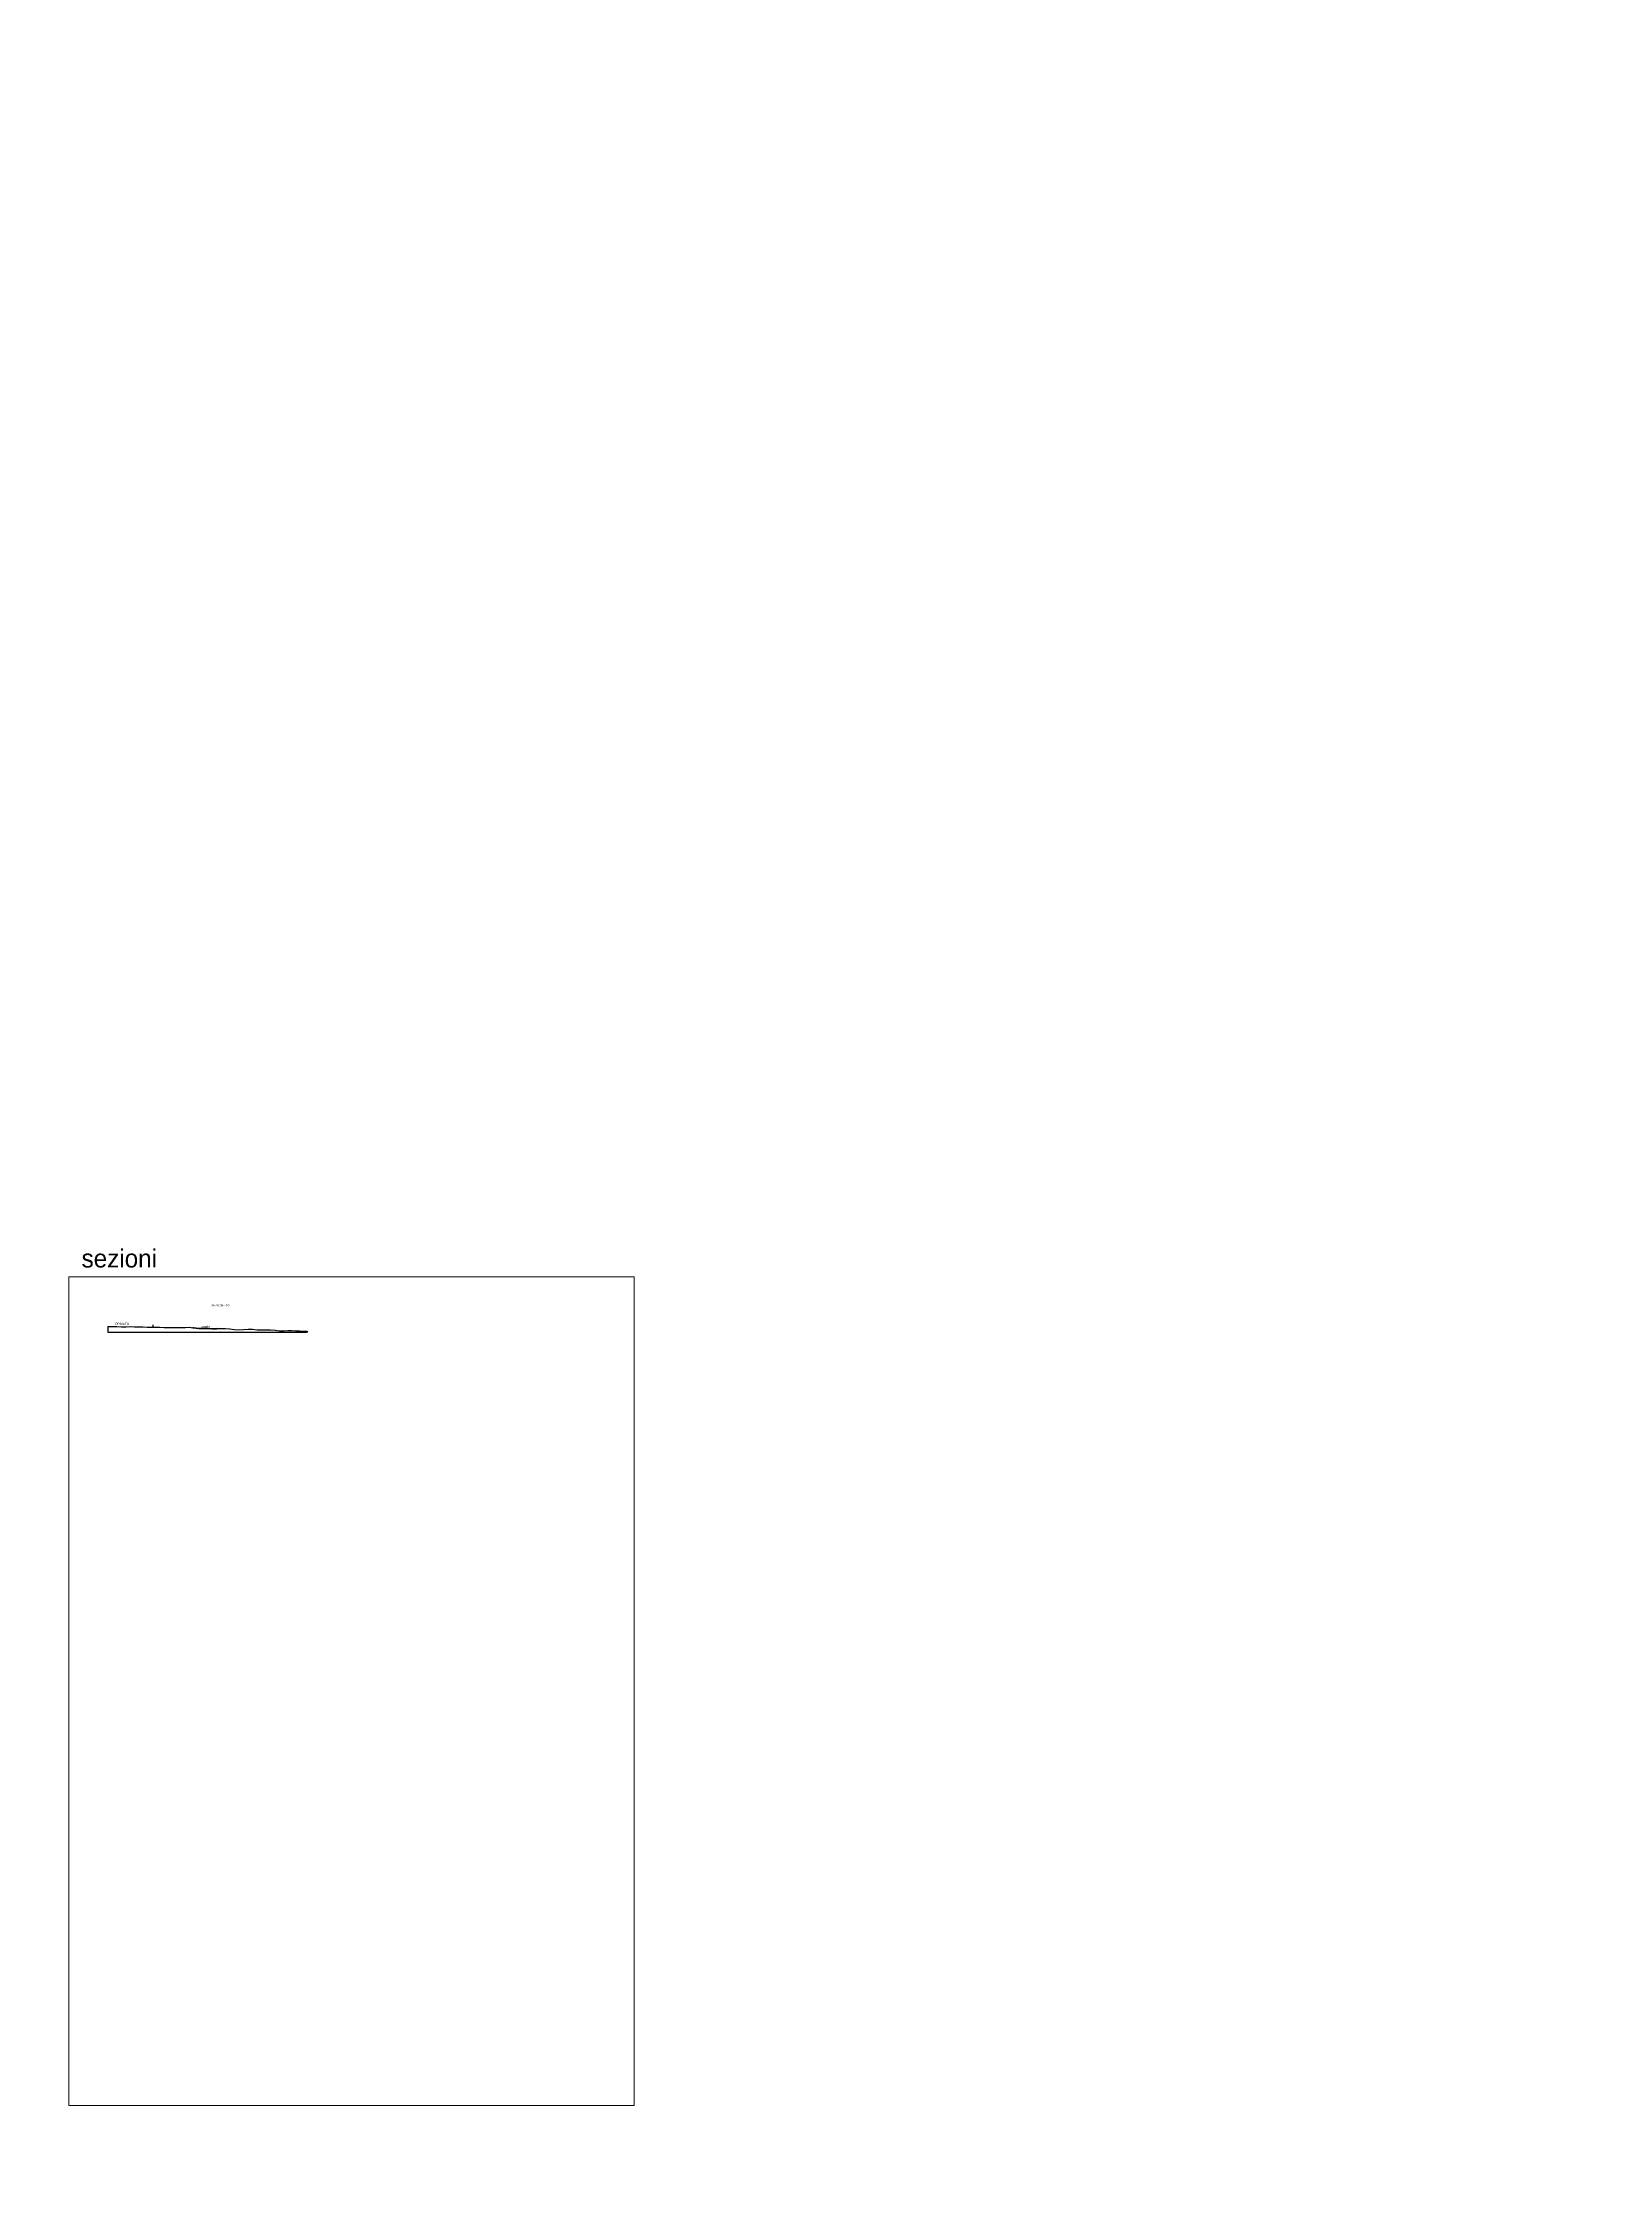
# Model space of a CAD drawing. Header units: inches. Extents: x -3368894 to 5148796, y 84 to 10864301.
# Drawn here: x 503572.1 to 503918.2, y 4346202.3 to 4346673.7 of the extents above; entities that cross this region are included whole.
import ezdxf

# ---------------------------------------------------------------- set-up
doc = ezdxf.new("R2010")
doc.units = ezdxf.units.IN
doc.header["$MEASUREMENT"] = 0
doc.linetypes.add('HIDDEN', pattern=[9.525, 6.35, -3.175])
doc.layers.add('cm_struttura', color=250, linetype='Continuous', lineweight=9)
doc.styles.get("Standard").update_dxf_attribs({"font": 'GOTHIC.TTF'})

msp = doc.modelspace()

# ---------------------------------------------------------------- linework, layer by layer
for p, q in [((503586.54, 4346390.207), (503586.54, 4346388.957)), ((503586.54, 4346388.957), (503630.54, 4346388.957)), ((503630.54, 4346389.197), (503630.54, 4346388.957))]:
    msp.add_line(p, q)
at = {"color": 5}
msp.add_line((503596.54, 4346390.079), (503596.54, 4346390.579), dxfattribs=at)
at = {"flags": 128}
for points in [[(503586.54, 4346390.207), (503587.54, 4346390.217), (503588.54, 4346390.187), (503589.54, 4346390.167), (503590.54, 4346390.177), (503591.48, 4346390.187), (503592.41, 4346390.177), (503593.35, 4346390.167), (503594.29, 4346390.137), (503595.23, 4346390.107), (503596.16, 4346390.087), (503597.1, 4346390.067), (503598.04, 4346390.047), (503598.98, 4346390.017), (503599.91, 4346389.997), (503600.85, 4346390.007), (503601.79, 4346390.007), (503602.73, 4346390.027), (503603.66, 4346390.027), (503604.6, 4346390.057), (503605.33, 4346389.94)], [(503610.745, 4346389.748), (503611.51, 4346389.787), (503612.51, 4346389.807), (503613.5, 4346389.707), (503614.5, 4346389.577), (503615.49, 4346389.487), (503616.49, 4346389.527), (503617.49, 4346389.617), (503618.48, 4346389.607), (503619.48, 4346389.517), (503620.47, 4346389.467), (503621.47, 4346389.457), (503621.54, 4346389.457)]]:
    msp.add_lwpolyline(points, dxfattribs=at)
at = {"color": 0, "lineweight": 35, "flags": 128}
msp.add_lwpolyline([(503605.33, 4346389.94), (503605.54, 4346389.907), (503606.54, 4346389.787), (503607.53, 4346389.767), (503608.53, 4346389.747), (503609.52, 4346389.727), (503610.52, 4346389.737), (503610.745, 4346389.748)], dxfattribs=at)
at = {"color": 5, "flags": 128}
msp.add_lwpolyline([(503621.54, 4346389.457), (503622.46, 4346389.457), (503623.46, 4346389.397), (503624.45, 4346389.297), (503625.45, 4346389.267), (503626.3, 4346389.307), (503627.15, 4346389.317), (503627.99, 4346389.297), (503628.84, 4346389.277), (503629.69, 4346389.217), (503630.54, 4346389.197)], dxfattribs=at)
at = {"layer": 'cm_struttura'}
msp.add_lwpolyline([(503577.915, 4346401.157), (503702.812, 4346401.157), (503702.812, 4346218.174), (503577.915, 4346218.174)], close=True, dxfattribs=at)

# ---------------------------------------------------------------- texts
for s, p in [('SEZIONE 10', (503609.374, 4346394.653)), ('strada', (503607.179, 4346389.928))]:
    msp.add_text(s, height=0.5).set_placement(p)
at = {"color": 5, "linetype": 'HIDDEN'}
msp.add_text('PRIVATO', height=0.5, dxfattribs=at).set_placement((503588.206, 4346390.541))
at = {"layer": 'cm_struttura', "insert": (503580.732, 4346407.257), "char_height": 4, "attachment_point": 1}
msp.add_mtext_dynamic_manual_height_columns('{\\C1;sezioni}', width=118.79284, gutter_width=1, heights=[0], dxfattribs=at)

doc.saveas('drawing.dxf')
